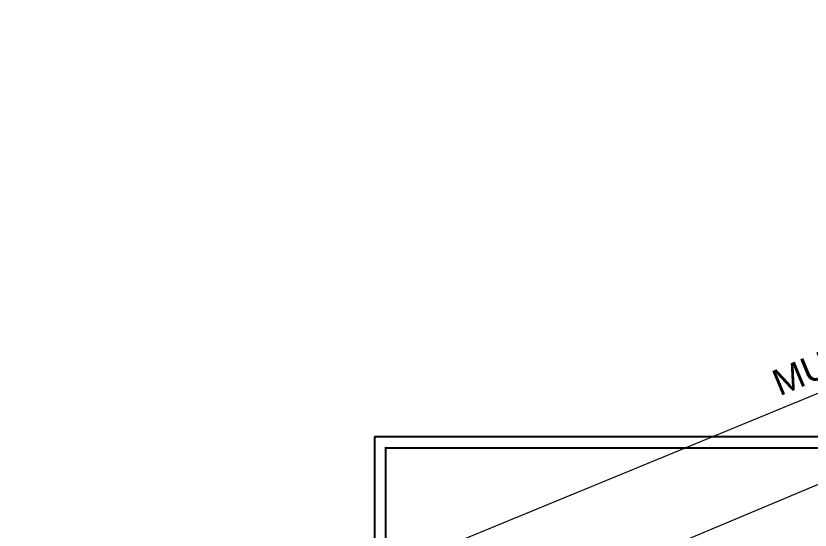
# Model space of a CAD drawing. Extents: x -14054 to 906348, y -36965 to 188562.
# Drawn here: x -11595 to 56642, y 133128 to 177317 of the extents above; entities that cross this region are included whole.
import ezdxf

# ---------------------------------------------------------------- set-up
doc = ezdxf.new("R2010")
doc.units = 0
doc.header["$LTSCALE"] = 1000
doc.header["$MEASUREMENT"] = 0
doc.linetypes.add('HIDDEN', pattern=[0.375, 0.25, -0.125])
doc.layers.add('BOR', color=5, linetype='CONTINUOUS')
doc.layers.add('LAYOUT', color=7, linetype='CONTINUOUS')
doc.layers.add('TEXT', color=3, linetype='CONTINUOUS', lineweight=15)
doc.styles.add('SANSSERIF', font='sas_____.pfb', dxfattribs={"oblique": 10, "height": 36})

# ---------------------------------------------------------------- blocks, each defined once
blk = doc.blocks.new('*U46')
at = {"layer": 'BOR', "color": 2, "ltscale": 140}
blk.add_lwpolyline([(19201.98, 141154.49), (19201.98, 46410.42), (152335.61, 46410.42), (152335.61, 141154.49)], close=True, dxfattribs=at)
at = {"layer": 'BOR', "ltscale": 140, "const_width": 162.65}
blk.add_lwpolyline([(151359.7, 47386.33), (20177.89, 47386.33), (20177.89, 140178.57), (151359.7, 140178.57)], close=True, dxfattribs=at)
at = {"layer": 'LAYOUT', "lineweight": 0}
blk.add_line((40165.44, 129865.94), (145831.27, 174221.15), dxfattribs=at)
at = {"layer": 'LAYOUT', "linetype": 'HIDDEN', "lineweight": 0, "const_width": 100}
blk.add_lwpolyline([(-11545.3, 116527.57), (135962.84, 177267)], dxfattribs=at)
at = {"layer": 'LAYOUT', "lineweight": 0, "style": 'SANSSERIF'}
blk.add_text('MUNICIPAL MAIN DRAIN', height=2250.0342, rotation=22.6674629, dxfattribs=at).set_placement((54015.27, 144622.26))

msp = doc.modelspace()

# ---------------------------------------------------------------- block references
at = {"layer": 'TEXT'}
msp.add_blockref('*U46', (0, 0), dxfattribs=at)

doc.saveas('drawing.dxf')
